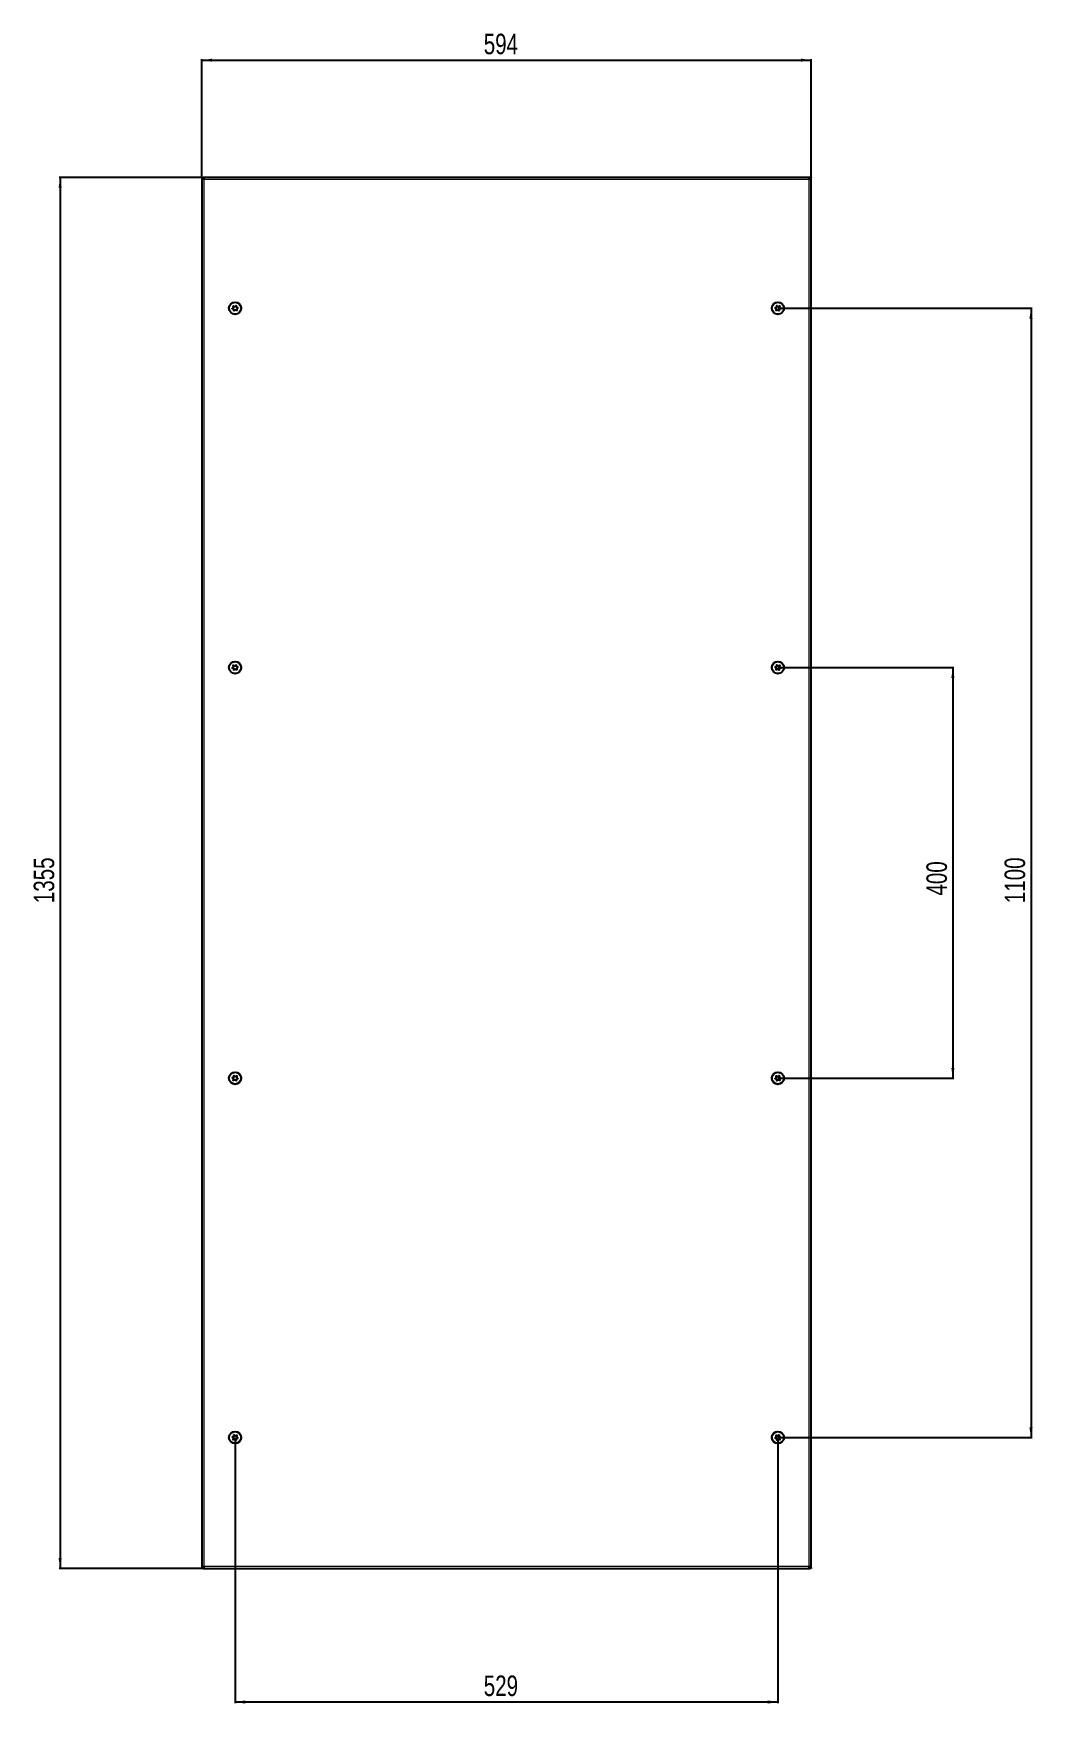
# Model space of a CAD drawing. Header units: millimetres. Extents: x -237 to 1691, y -491 to 1192.
# Drawn here: x -237 to 737, y -491 to 1136 of the extents above; entities that cross this region are included whole.
import ezdxf

# ---------------------------------------------------------------- set-up
doc = ezdxf.new("R2010")
doc.units = ezdxf.units.MM
doc.layers.add('FORMAT', color=7, linetype='Continuous')
doc.styles.add('SLDTEXTSTYLE0', font='TXT', dxfattribs={"width": 0.75})
doc.dimstyles.new('SLDDIMSTYLE1', dxfattribs={"dimtxt": 20, "dimasz": 10, "dimexe": 0, "dimexo": 0.0625, "dimgap": 5, "dimtad": 2, "dimdec": 1, "dimrnd": 1e-09, "dimzin": 12, "dimdsep": 46, "dimtxsty": 'SLDTEXTSTYLE0', "dimsah": 1, "dimcen": 0.09, "dimadec": 0, "dimazin": 3, "dimtfac": 1, "dimtofl": 0, "dimtmove": 0, "dimatfit": 3, "dimfxl": 0, "dimfrac": 2, "dimtolj": 1, "dimtzin": 12, "dimarcsym": 0})

# ---------------------------------------------------------------- blocks, each defined once
blk = doc.blocks.new('_D_1')
at = {"layer": 'FORMAT'}
for p, q in [((-72.7, 995.5), (-211.7, 995.5)), ((-210.7, 995.5), (-210.7, -359.5)), ((-72.7, -359.5), (-211.7, -359.5))]:
    blk.add_line(p, q, dxfattribs=at)
for points in [[(-210.7, 995.5), (-212.2, 985.5), (-209.2, 985.5)], [(-210.7, -359.5), (-209.2, -349.5), (-212.2, -349.5)]]:
    blk.add_solid(points, dxfattribs=at)
at = {"layer": 'FORMAT', "insert": (-236.5, 288.5), "char_height": 20, "attachment_point": 1, "rotation": 90, "style": 'SLDTEXTSTYLE0'}
blk.add_mtext('1355', dxfattribs=at)
blk = doc.blocks.new('_D_2')
at = {"layer": 'FORMAT'}
for p, q in [((-72.7, 995.5), (-72.7, 1110.7)), ((-72.7, 1109.7), (521.3, 1109.7)), ((521.3, 995.5), (521.3, 1110.7))]:
    blk.add_line(p, q, dxfattribs=at)
for points in [[(-72.7, 1109.7), (-62.7, 1108.2), (-62.7, 1111.2)], [(521.3, 1109.7), (511.3, 1111.2), (511.3, 1108.2)]]:
    blk.add_solid(points, dxfattribs=at)
at = {"layer": 'FORMAT', "insert": (202.1, 1135.5), "char_height": 20, "attachment_point": 1, "style": 'SLDTEXTSTYLE0'}
blk.add_mtext('594', dxfattribs=at)
blk = doc.blocks.new('_D_3')
at = {"layer": 'FORMAT'}
for p, q in [((488.8, 868), (736.5, 868)), ((735.5, 868), (735.5, -232)), ((488.8, -232), (736.5, -232))]:
    blk.add_line(p, q, dxfattribs=at)
for points in [[(735.5, 868), (733.9, 858), (737, 858)], [(735.5, -232), (737, -222), (733.9, -222)]]:
    blk.add_solid(points, dxfattribs=at)
at = {"layer": 'FORMAT', "insert": (709.7, 288.5), "char_height": 20, "attachment_point": 1, "rotation": 90, "style": 'SLDTEXTSTYLE0'}
blk.add_mtext('1100', dxfattribs=at)
blk = doc.blocks.new('_D_4')
at = {"layer": 'FORMAT'}
for p, q in [((-40.2, -232), (-40.2, -490.6)), ((488.8, -232), (488.8, -490.6)), ((-40.2, -489.6), (488.8, -489.6))]:
    blk.add_line(p, q, dxfattribs=at)
for points in [[(-40.2, -489.6), (-30.2, -491.2), (-30.2, -488.1)], [(488.8, -489.6), (478.8, -488.1), (478.8, -491.2)]]:
    blk.add_solid(points, dxfattribs=at)
at = {"layer": 'FORMAT', "insert": (202.1, -463.8), "char_height": 20, "attachment_point": 1, "style": 'SLDTEXTSTYLE0'}
blk.add_mtext('529', dxfattribs=at)
blk = doc.blocks.new('_D_5')
at = {"layer": 'FORMAT'}
for p, q in [((488.8, 518), (660.3, 518)), ((659.3, 518), (659.3, 118)), ((488.8, 118), (660.3, 118))]:
    blk.add_line(p, q, dxfattribs=at)
for points in [[(659.3, 518), (657.8, 508), (660.8, 508)], [(659.3, 118), (660.8, 128), (657.8, 128)]]:
    blk.add_solid(points, dxfattribs=at)
at = {"layer": 'FORMAT', "insert": (633.5, 295.9), "char_height": 20, "attachment_point": 1, "rotation": 90, "style": 'SLDTEXTSTYLE0'}
blk.add_mtext('400', dxfattribs=at)

msp = doc.modelspace()

# ---------------------------------------------------------------- linework, layer by layer
at = {"color": 7, "linetype": 'Continuous', "lineweight": 25}
for p, q in [((-72.7, 995.54), (-72.7, -359.46)), ((-72.7, 995.54), (-71.2, 995.54)), ((-71, 995.54), (-71.2, 995.54)), ((519.6, 995.54), (-71, 995.54)), ((-71, 994.43), (-71, 995.54)), ((519.6, 994.42), (519.6, 995.54)), ((519.8, 995.54), (519.6, 995.54)), ((519.8, 995.54), (521.3, 995.54)), ((521.3, -359.46), (521.3, 995.54)), ((-71.2, -359.46), (-72.7, -359.46)), ((-71.2, -359.46), (-71, -359.46)), ((-71, -358.35), (-71, -359.46)), ((-71, -359.46), (519.6, -359.46)), ((519.6, -358.35), (519.6, -359.46)), ((519.61, -359.46), (519.8, -359.46)), ((521.3, -359.46), (519.8, -359.46))]:
    msp.add_line(p, q, dxfattribs=at)
at = {"color": 8, "linetype": 'Continuous', "lineweight": 18}
for p, q in [((-70.6, 993.44), (-70.6, -357.36)), ((519.2, 993.44), (-70.6, 993.44)), ((519.2, -357.36), (519.2, 993.44)), ((-70.6, -357.36), (519.2, -357.36))]:
    msp.add_line(p, q, dxfattribs=at)
at = {"color": 7, "linetype": 'Continuous', "lineweight": 25}
for centre, radius in [((-40.2, 868.04), 6), ((-40.2, 868.04), 5.78), ((-40.2, 868.04), 1.85), ((488.8, 868.04), 6), ((488.8, 868.04), 5.79), ((488.8, 868.04), 1.85), ((-40.2, 518.04), 6), ((-40.2, 518.04), 5.78), ((488.8, 518.04), 6), ((488.8, 518.04), 5.78), ((-40.2, 518.04), 1.85), ((488.8, 518.04), 1.85), ((-40.2, 118.04), 6), ((-40.2, 118.04), 5.78), ((-40.2, 118.04), 1.85), ((488.8, 118.04), 6), ((488.8, 118.04), 5.78), ((488.8, 118.04), 1.85), ((-40.2, -231.96), 6), ((-40.2, -231.96), 5.78), ((488.8, -231.96), 6), ((488.8, -231.96), 5.78), ((-40.2, -231.96), 1.85), ((488.8, -231.96), 1.85)]:
    msp.add_circle(centre, radius, dxfattribs=at)
for points, knots in [([(-70.6, 993.44), (-70.88, 993.61), (-71.15, 993.79), (-71.66, 994.14), (-71.89, 994.31), (-72.28, 994.66), (-72.43, 994.84), (-72.64, 995.19), (-72.7, 995.36), (-72.7, 995.54)], [0, 0, 0, 0, 0.25, 0.25, 0.5, 0.5, 0.75, 0.75, 1, 1, 1, 1]), ([(-70.6, 993.44), (-70.76, 993.79), (-70.91, 994.14), (-71.14, 994.84), (-71.2, 995.19), (-71.2, 995.54)], [0, 0, 0, 0, 0.5, 0.5, 1, 1, 1, 1]), ([(-71, 995.54), (-70.97, 995.54), (-70.93, 995.48), (-70.87, 995.27), (-70.83, 995.12), (-70.77, 994.73), (-70.73, 994.5), (-70.67, 993.99), (-70.63, 993.71), (-70.6, 993.44)], [0, 0, 0, 0, 0.25, 0.25, 0.5, 0.5, 0.75, 0.75, 1, 1, 1, 1]), ([(519.2, 993.44), (519.23, 993.71), (519.27, 993.99), (519.33, 994.5), (519.37, 994.73), (519.43, 995.12), (519.47, 995.27), (519.53, 995.48), (519.57, 995.54), (519.6, 995.54)], [0, 0, 0, 0, 0.25, 0.25, 0.5, 0.5, 0.75, 0.75, 1, 1, 1, 1]), ([(521.3, 995.54), (521.3, 995.36), (521.25, 995.19), (521.04, 994.84), (520.88, 994.66), (520.49, 994.31), (520.26, 994.14), (519.75, 993.79), (519.48, 993.61), (519.2, 993.44)], [0, 0, 0, 0, 0.25, 0.25, 0.5, 0.5, 0.75, 0.75, 1, 1, 1, 1]), ([(519.8, 995.54), (519.8, 995.19), (519.74, 994.84), (519.51, 994.13), (519.36, 993.79), (519.2, 993.44)], [0, 0, 0, 0, 0.5, 0.5, 1, 1, 1, 1]), ([(-39.16, 870.64), (-39.17, 870.64), (-39.2, 870.65), (-39.26, 870.63), (-39.38, 870.56), (-39.67, 870.3), (-40.08, 869.95), (-40.71, 869.84), (-41.2, 870), (-41.55, 870.16), (-41.78, 870.25), (-41.87, 870.26), (-41.91, 870.25), (-41.94, 870.23), (-41.96, 870.2), (-41.98, 870.14), (-41.96, 869.87), (-41.85, 869.41), (-41.85, 868.7), (-42.34, 868.18), (-42.73, 867.92), (-42.93, 867.74), (-42.97, 867.68), (-42.97, 867.65), (-42.97, 867.61), (-42.94, 867.59), (-42.91, 867.56), (-42.84, 867.51), (-42.63, 867.43), (-42.27, 867.31), (-41.81, 867.08), (-41.43, 866.57), (-41.38, 866.03), (-41.34, 865.64), (-41.3, 865.5), (-41.26, 865.45), (-41.23, 865.43), (-41.2, 865.43), (-41.14, 865.45), (-41.02, 865.52), (-40.72, 865.77), (-40.31, 866.12), (-39.69, 866.24), (-39.2, 866.08), (-38.84, 865.92), (-38.62, 865.83), (-38.53, 865.82), (-38.49, 865.82), (-38.46, 865.84), (-38.44, 865.87), (-38.42, 865.94), (-38.44, 866.21), (-38.55, 866.67), (-38.55, 867.38), (-38.06, 867.9), (-37.66, 868.16), (-37.46, 868.34), (-37.43, 868.4), (-37.42, 868.43), (-37.43, 868.46), (-37.45, 868.49), (-37.49, 868.52), (-37.56, 868.56), (-37.76, 868.65), (-38.13, 868.77), (-38.59, 868.99), (-38.96, 869.5), (-39.02, 870.04), (-39.06, 870.43), (-39.1, 870.58), (-39.13, 870.62), (-39.15, 870.63), (-39.16, 870.64)], [0, 0, 0, 0, 0.0020087, 0.00442, 0.0093647, 0.0255282, 0.0677053, 0.0957862, 0.1246456, 0.1503415, 0.1605194, 0.1633943, 0.1656965, 0.1672448, 0.1688741, 0.1707699, 0.1786058, 0.2119941, 0.2499945, 0.2879948, 0.3213831, 0.329219, 0.3311148, 0.3327441, 0.3342924, 0.3362166, 0.3385353, 0.3413178, 0.349662, 0.3753578, 0.4042173, 0.4322982, 0.4744753, 0.4906388, 0.4966691, 0.49844, 0.5, 0.5020087, 0.50442, 0.5093647, 0.5255282, 0.5677053, 0.5957862, 0.6246456, 0.6503415, 0.6605194, 0.6633943, 0.6656965, 0.6672448, 0.6688741, 0.6707699, 0.6786058, 0.7119941, 0.7499945, 0.7879948, 0.8213831, 0.829219, 0.8311148, 0.8327441, 0.8342924, 0.8362166, 0.8385353, 0.8413178, 0.849662, 0.8753578, 0.9042173, 0.9322982, 0.9744753, 0.9906388, 0.9966691, 0.99844, 1, 1, 1, 1]), ([(487.76, 870.64), (487.75, 870.63), (487.73, 870.62), (487.7, 870.57), (487.66, 870.43), (487.62, 870.04), (487.57, 869.5), (487.19, 868.99), (486.73, 868.77), (486.36, 868.64), (486.14, 868.55), (486.06, 868.5), (486.03, 868.46), (486.03, 868.43), (486.03, 868.4), (486.07, 868.34), (486.27, 868.16), (486.66, 867.9), (487.15, 867.38), (487.15, 866.67), (487.04, 866.21), (487.02, 865.94), (487.04, 865.87), (487.06, 865.84), (487.09, 865.83), (487.12, 865.82), (487.16, 865.82), (487.24, 865.84), (487.46, 865.92), (487.8, 866.08), (488.29, 866.24), (488.92, 866.12), (489.33, 865.77), (489.62, 865.52), (489.75, 865.44), (489.81, 865.43), (489.84, 865.44), (489.87, 865.46), (489.9, 865.51), (489.94, 865.65), (489.98, 866.03), (490.04, 866.57), (490.41, 867.08), (490.87, 867.3), (491.24, 867.43), (491.47, 867.52), (491.54, 867.58), (491.57, 867.61), (491.58, 867.65), (491.57, 867.68), (491.54, 867.74), (491.34, 867.92), (490.94, 868.18), (490.45, 868.7), (490.45, 869.41), (490.56, 869.87), (490.58, 870.14), (490.56, 870.2), (490.54, 870.23), (490.52, 870.25), (490.48, 870.26), (490.44, 870.25), (490.36, 870.24), (490.15, 870.16), (489.8, 870), (489.31, 869.84), (488.69, 869.95), (488.28, 870.31), (487.98, 870.56), (487.85, 870.63), (487.79, 870.65), (487.77, 870.64), (487.76, 870.64)], [0, 0, 0, 0, 0.0020087, 0.00442, 0.0093647, 0.0255282, 0.0677053, 0.0957862, 0.1246456, 0.1503415, 0.1605194, 0.1633943, 0.1656965, 0.1672448, 0.1688741, 0.1707699, 0.1786058, 0.2119941, 0.2499945, 0.2879948, 0.3213831, 0.329219, 0.3311148, 0.3327441, 0.3342924, 0.3362166, 0.3385353, 0.3413178, 0.349662, 0.3753578, 0.4042173, 0.4322982, 0.4744753, 0.4906388, 0.4966691, 0.49844, 0.5, 0.5020087, 0.50442, 0.5093647, 0.5255282, 0.5677053, 0.5957862, 0.6246456, 0.6503415, 0.6605194, 0.6633943, 0.6656965, 0.6672448, 0.6688741, 0.6707699, 0.6786058, 0.7119941, 0.7499945, 0.7879948, 0.8213831, 0.829219, 0.8311148, 0.8327441, 0.8342924, 0.8362166, 0.8385353, 0.8413178, 0.849662, 0.8753578, 0.9042173, 0.9322982, 0.9744753, 0.9906388, 0.9966691, 0.99844, 1, 1, 1, 1]), ([(-39.16, 520.64), (-39.17, 520.64), (-39.2, 520.65), (-39.26, 520.63), (-39.38, 520.56), (-39.67, 520.3), (-40.08, 519.95), (-40.71, 519.84), (-41.2, 520), (-41.55, 520.16), (-41.78, 520.25), (-41.87, 520.26), (-41.91, 520.25), (-41.94, 520.23), (-41.96, 520.2), (-41.98, 520.14), (-41.96, 519.87), (-41.85, 519.41), (-41.85, 518.7), (-42.34, 518.18), (-42.73, 517.92), (-42.93, 517.74), (-42.97, 517.68), (-42.97, 517.65), (-42.97, 517.61), (-42.94, 517.59), (-42.91, 517.56), (-42.84, 517.51), (-42.63, 517.43), (-42.27, 517.31), (-41.81, 517.08), (-41.43, 516.57), (-41.38, 516.03), (-41.34, 515.64), (-41.3, 515.5), (-41.26, 515.45), (-41.23, 515.43), (-41.2, 515.43), (-41.14, 515.45), (-41.02, 515.52), (-40.72, 515.77), (-40.31, 516.12), (-39.69, 516.24), (-39.2, 516.08), (-38.84, 515.92), (-38.62, 515.83), (-38.53, 515.82), (-38.49, 515.82), (-38.46, 515.84), (-38.44, 515.87), (-38.42, 515.94), (-38.44, 516.21), (-38.55, 516.67), (-38.55, 517.38), (-38.06, 517.9), (-37.66, 518.16), (-37.46, 518.34), (-37.43, 518.4), (-37.42, 518.43), (-37.43, 518.46), (-37.45, 518.49), (-37.49, 518.52), (-37.56, 518.56), (-37.76, 518.65), (-38.13, 518.77), (-38.59, 518.99), (-38.96, 519.5), (-39.02, 520.04), (-39.06, 520.43), (-39.1, 520.58), (-39.13, 520.62), (-39.15, 520.63), (-39.16, 520.64)], [0, 0, 0, 0, 0.0020087, 0.00442, 0.0093647, 0.0255282, 0.0677053, 0.0957862, 0.1246456, 0.1503415, 0.1605194, 0.1633943, 0.1656965, 0.1672448, 0.1688741, 0.1707699, 0.1786058, 0.2119941, 0.2499945, 0.2879948, 0.3213831, 0.329219, 0.3311148, 0.3327441, 0.3342924, 0.3362166, 0.3385353, 0.3413178, 0.349662, 0.3753578, 0.4042173, 0.4322982, 0.4744753, 0.4906388, 0.4966691, 0.49844, 0.5, 0.5020087, 0.50442, 0.5093647, 0.5255282, 0.5677053, 0.5957862, 0.6246456, 0.6503415, 0.6605194, 0.6633943, 0.6656965, 0.6672448, 0.6688741, 0.6707699, 0.6786058, 0.7119941, 0.7499945, 0.7879948, 0.8213831, 0.829219, 0.8311148, 0.8327441, 0.8342924, 0.8362166, 0.8385353, 0.8413178, 0.849662, 0.8753578, 0.9042173, 0.9322982, 0.9744753, 0.9906388, 0.9966691, 0.99844, 1, 1, 1, 1]), ([(487.76, 520.64), (487.75, 520.63), (487.73, 520.62), (487.7, 520.57), (487.66, 520.43), (487.62, 520.04), (487.57, 519.5), (487.19, 518.99), (486.73, 518.77), (486.36, 518.64), (486.14, 518.55), (486.06, 518.5), (486.03, 518.46), (486.03, 518.43), (486.03, 518.4), (486.07, 518.34), (486.27, 518.16), (486.66, 517.9), (487.15, 517.38), (487.15, 516.67), (487.04, 516.21), (487.02, 515.94), (487.04, 515.87), (487.06, 515.84), (487.09, 515.83), (487.12, 515.82), (487.16, 515.82), (487.24, 515.84), (487.46, 515.92), (487.8, 516.08), (488.29, 516.24), (488.92, 516.12), (489.33, 515.77), (489.62, 515.52), (489.75, 515.44), (489.81, 515.43), (489.84, 515.44), (489.87, 515.46), (489.9, 515.51), (489.94, 515.65), (489.98, 516.03), (490.04, 516.57), (490.41, 517.08), (490.87, 517.3), (491.24, 517.43), (491.47, 517.52), (491.54, 517.58), (491.57, 517.61), (491.58, 517.65), (491.57, 517.68), (491.54, 517.74), (491.34, 517.92), (490.94, 518.18), (490.45, 518.7), (490.45, 519.41), (490.56, 519.87), (490.58, 520.14), (490.56, 520.2), (490.54, 520.23), (490.52, 520.25), (490.48, 520.26), (490.44, 520.25), (490.36, 520.24), (490.15, 520.16), (489.8, 520), (489.31, 519.84), (488.69, 519.95), (488.28, 520.31), (487.98, 520.56), (487.85, 520.63), (487.79, 520.65), (487.77, 520.64), (487.76, 520.64)], [0, 0, 0, 0, 0.0020087, 0.00442, 0.0093647, 0.0255282, 0.0677053, 0.0957862, 0.1246456, 0.1503415, 0.1605194, 0.1633943, 0.1656965, 0.1672448, 0.1688741, 0.1707699, 0.1786058, 0.2119941, 0.2499945, 0.2879948, 0.3213831, 0.329219, 0.3311148, 0.3327441, 0.3342924, 0.3362166, 0.3385353, 0.3413178, 0.349662, 0.3753578, 0.4042173, 0.4322982, 0.4744753, 0.4906388, 0.4966691, 0.49844, 0.5, 0.5020087, 0.50442, 0.5093647, 0.5255282, 0.5677053, 0.5957862, 0.6246456, 0.6503415, 0.6605194, 0.6633943, 0.6656965, 0.6672448, 0.6688741, 0.6707699, 0.6786058, 0.7119941, 0.7499945, 0.7879948, 0.8213831, 0.829219, 0.8311148, 0.8327441, 0.8342924, 0.8362166, 0.8385353, 0.8413178, 0.849662, 0.8753578, 0.9042173, 0.9322982, 0.9744753, 0.9906388, 0.9966691, 0.99844, 1, 1, 1, 1]), ([(-39.16, 115.44), (-39.15, 115.44), (-39.13, 115.46), (-39.1, 115.51), (-39.06, 115.65), (-39.02, 116.03), (-38.96, 116.57), (-38.59, 117.08), (-38.13, 117.3), (-37.76, 117.43), (-37.53, 117.52), (-37.46, 117.58), (-37.43, 117.61), (-37.42, 117.65), (-37.43, 117.68), (-37.46, 117.74), (-37.66, 117.92), (-38.06, 118.18), (-38.55, 118.7), (-38.55, 119.41), (-38.44, 119.87), (-38.42, 120.14), (-38.44, 120.2), (-38.46, 120.23), (-38.48, 120.25), (-38.52, 120.26), (-38.56, 120.25), (-38.64, 120.24), (-38.85, 120.16), (-39.2, 120), (-39.69, 119.84), (-40.31, 119.95), (-40.72, 120.31), (-41.02, 120.56), (-41.15, 120.64), (-41.21, 120.64), (-41.24, 120.64), (-41.27, 120.62), (-41.3, 120.57), (-41.34, 120.43), (-41.38, 120.04), (-41.43, 119.5), (-41.81, 118.99), (-42.27, 118.77), (-42.64, 118.64), (-42.86, 118.55), (-42.94, 118.5), (-42.97, 118.46), (-42.97, 118.43), (-42.97, 118.4), (-42.93, 118.34), (-42.73, 118.16), (-42.34, 117.9), (-41.85, 117.38), (-41.85, 116.67), (-41.96, 116.21), (-41.98, 115.94), (-41.96, 115.87), (-41.94, 115.84), (-41.91, 115.83), (-41.88, 115.82), (-41.84, 115.82), (-41.76, 115.84), (-41.54, 115.92), (-41.2, 116.08), (-40.71, 116.24), (-40.08, 116.12), (-39.67, 115.77), (-39.38, 115.51), (-39.25, 115.44), (-39.19, 115.43), (-39.17, 115.43), (-39.16, 115.44)], [0, 0, 0, 0, 0.0020087, 0.00442, 0.0093647, 0.0255282, 0.0677053, 0.0957862, 0.1246456, 0.1503415, 0.1605194, 0.1633943, 0.1656965, 0.1672448, 0.1688741, 0.1707699, 0.1786058, 0.2119941, 0.2499945, 0.2879948, 0.3213831, 0.329219, 0.3311148, 0.3327441, 0.3342924, 0.3362166, 0.3385353, 0.3413178, 0.349662, 0.3753578, 0.4042173, 0.4322982, 0.4744753, 0.4906388, 0.4966691, 0.49844, 0.5, 0.5020087, 0.50442, 0.5093647, 0.5255282, 0.5677053, 0.5957862, 0.6246456, 0.6503415, 0.6605194, 0.6633943, 0.6656965, 0.6672448, 0.6688741, 0.6707699, 0.6786058, 0.7119941, 0.7499945, 0.7879948, 0.8213831, 0.829219, 0.8311148, 0.8327441, 0.8342924, 0.8362166, 0.8385353, 0.8413178, 0.849662, 0.8753578, 0.9042173, 0.9322982, 0.9744753, 0.9906388, 0.9966691, 0.99844, 1, 1, 1, 1]), ([(487.76, 115.44), (487.78, 115.43), (487.8, 115.43), (487.86, 115.45), (487.98, 115.52), (488.28, 115.77), (488.69, 116.12), (489.31, 116.24), (489.8, 116.08), (490.16, 115.92), (490.38, 115.83), (490.47, 115.82), (490.51, 115.82), (490.54, 115.84), (490.56, 115.87), (490.58, 115.94), (490.56, 116.21), (490.45, 116.67), (490.45, 117.38), (490.94, 117.9), (491.34, 118.16), (491.54, 118.34), (491.57, 118.4), (491.58, 118.43), (491.57, 118.46), (491.55, 118.49), (491.51, 118.52), (491.44, 118.56), (491.24, 118.65), (490.87, 118.77), (490.41, 118.99), (490.04, 119.5), (489.98, 120.04), (489.94, 120.43), (489.9, 120.58), (489.87, 120.62), (489.84, 120.64), (489.8, 120.65), (489.74, 120.63), (489.62, 120.56), (489.33, 120.3), (488.92, 119.95), (488.29, 119.84), (487.8, 120), (487.45, 120.16), (487.22, 120.25), (487.13, 120.26), (487.09, 120.25), (487.06, 120.23), (487.04, 120.2), (487.02, 120.14), (487.04, 119.87), (487.15, 119.41), (487.15, 118.7), (486.66, 118.18), (486.27, 117.92), (486.07, 117.74), (486.03, 117.68), (486.03, 117.65), (486.03, 117.61), (486.06, 117.59), (486.09, 117.56), (486.16, 117.51), (486.37, 117.43), (486.73, 117.31), (487.19, 117.08), (487.57, 116.57), (487.62, 116.03), (487.66, 115.64), (487.7, 115.5), (487.74, 115.45), (487.76, 115.44), (487.76, 115.44)], [0, 0, 0, 0, 0.0020087, 0.00442, 0.0093647, 0.0255282, 0.0677053, 0.0957862, 0.1246456, 0.1503415, 0.1605194, 0.1633943, 0.1656965, 0.1672448, 0.1688741, 0.1707699, 0.1786058, 0.2119941, 0.2499945, 0.2879948, 0.3213831, 0.329219, 0.3311148, 0.3327441, 0.3342924, 0.3362166, 0.3385353, 0.3413178, 0.349662, 0.3753578, 0.4042173, 0.4322982, 0.4744753, 0.4906388, 0.4966691, 0.49844, 0.5, 0.5020087, 0.50442, 0.5093647, 0.5255282, 0.5677053, 0.5957862, 0.6246456, 0.6503415, 0.6605194, 0.6633943, 0.6656965, 0.6672448, 0.6688741, 0.6707699, 0.6786058, 0.7119941, 0.7499945, 0.7879948, 0.8213831, 0.829219, 0.8311148, 0.8327441, 0.8342924, 0.8362166, 0.8385353, 0.8413178, 0.849662, 0.8753578, 0.9042173, 0.9322982, 0.9744753, 0.9906388, 0.9966691, 0.99844, 1, 1, 1, 1]), ([(-39.16, -234.56), (-39.15, -234.56), (-39.13, -234.54), (-39.1, -234.49), (-39.06, -234.35), (-39.02, -233.97), (-38.96, -233.43), (-38.59, -232.92), (-38.13, -232.7), (-37.76, -232.57), (-37.53, -232.48), (-37.46, -232.42), (-37.43, -232.39), (-37.42, -232.35), (-37.43, -232.32), (-37.46, -232.26), (-37.66, -232.08), (-38.06, -231.82), (-38.55, -231.3), (-38.55, -230.59), (-38.44, -230.13), (-38.42, -229.86), (-38.44, -229.8), (-38.46, -229.77), (-38.48, -229.75), (-38.52, -229.74), (-38.56, -229.75), (-38.64, -229.76), (-38.85, -229.84), (-39.2, -230), (-39.69, -230.16), (-40.31, -230.05), (-40.72, -229.69), (-41.02, -229.44), (-41.15, -229.36), (-41.21, -229.36), (-41.24, -229.36), (-41.27, -229.38), (-41.3, -229.43), (-41.34, -229.57), (-41.38, -229.96), (-41.43, -230.5), (-41.81, -231.01), (-42.27, -231.23), (-42.64, -231.36), (-42.86, -231.45), (-42.94, -231.5), (-42.97, -231.54), (-42.97, -231.57), (-42.97, -231.6), (-42.93, -231.66), (-42.73, -231.84), (-42.34, -232.1), (-41.85, -232.62), (-41.85, -233.33), (-41.96, -233.79), (-41.98, -234.06), (-41.96, -234.13), (-41.94, -234.16), (-41.91, -234.17), (-41.88, -234.18), (-41.84, -234.18), (-41.76, -234.16), (-41.54, -234.08), (-41.2, -233.92), (-40.71, -233.76), (-40.08, -233.88), (-39.67, -234.23), (-39.38, -234.49), (-39.25, -234.56), (-39.19, -234.57), (-39.17, -234.57), (-39.16, -234.56)], [0, 0, 0, 0, 0.0020087, 0.00442, 0.0093647, 0.0255282, 0.0677053, 0.0957862, 0.1246456, 0.1503415, 0.1605194, 0.1633943, 0.1656965, 0.1672448, 0.1688741, 0.1707699, 0.1786058, 0.2119941, 0.2499945, 0.2879948, 0.3213831, 0.329219, 0.3311148, 0.3327441, 0.3342924, 0.3362166, 0.3385353, 0.3413178, 0.349662, 0.3753578, 0.4042173, 0.4322982, 0.4744753, 0.4906388, 0.4966691, 0.49844, 0.5, 0.5020087, 0.50442, 0.5093647, 0.5255282, 0.5677053, 0.5957862, 0.6246456, 0.6503415, 0.6605194, 0.6633943, 0.6656965, 0.6672448, 0.6688741, 0.6707699, 0.6786058, 0.7119941, 0.7499945, 0.7879948, 0.8213831, 0.829219, 0.8311148, 0.8327441, 0.8342924, 0.8362166, 0.8385353, 0.8413178, 0.849662, 0.8753578, 0.9042173, 0.9322982, 0.9744753, 0.9906388, 0.9966691, 0.99844, 1, 1, 1, 1]), ([(487.76, -234.56), (487.78, -234.57), (487.8, -234.57), (487.86, -234.55), (487.98, -234.48), (488.28, -234.23), (488.69, -233.88), (489.31, -233.76), (489.8, -233.92), (490.16, -234.08), (490.38, -234.17), (490.47, -234.18), (490.51, -234.18), (490.54, -234.16), (490.56, -234.13), (490.58, -234.06), (490.56, -233.79), (490.45, -233.33), (490.45, -232.62), (490.94, -232.1), (491.34, -231.84), (491.54, -231.66), (491.57, -231.6), (491.58, -231.57), (491.57, -231.54), (491.55, -231.51), (491.51, -231.48), (491.44, -231.44), (491.24, -231.35), (490.87, -231.23), (490.41, -231.01), (490.04, -230.5), (489.98, -229.96), (489.94, -229.57), (489.9, -229.42), (489.87, -229.38), (489.84, -229.36), (489.8, -229.35), (489.74, -229.37), (489.62, -229.44), (489.33, -229.7), (488.92, -230.05), (488.29, -230.16), (487.8, -230), (487.45, -229.84), (487.22, -229.75), (487.13, -229.74), (487.09, -229.75), (487.06, -229.77), (487.04, -229.8), (487.02, -229.86), (487.04, -230.13), (487.15, -230.59), (487.15, -231.3), (486.66, -231.82), (486.27, -232.08), (486.07, -232.26), (486.03, -232.32), (486.03, -232.35), (486.03, -232.39), (486.06, -232.41), (486.09, -232.44), (486.16, -232.49), (486.37, -232.57), (486.73, -232.69), (487.19, -232.92), (487.57, -233.43), (487.62, -233.97), (487.66, -234.36), (487.7, -234.5), (487.74, -234.55), (487.76, -234.56), (487.76, -234.56)], [0, 0, 0, 0, 0.0020087, 0.00442, 0.0093647, 0.0255282, 0.0677053, 0.0957862, 0.1246456, 0.1503415, 0.1605194, 0.1633943, 0.1656965, 0.1672448, 0.1688741, 0.1707699, 0.1786058, 0.2119941, 0.2499945, 0.2879948, 0.3213831, 0.329219, 0.3311148, 0.3327441, 0.3342924, 0.3362166, 0.3385353, 0.3413178, 0.349662, 0.3753578, 0.4042173, 0.4322982, 0.4744753, 0.4906388, 0.4966691, 0.49844, 0.5, 0.5020087, 0.50442, 0.5093647, 0.5255282, 0.5677053, 0.5957862, 0.6246456, 0.6503415, 0.6605194, 0.6633943, 0.6656965, 0.6672448, 0.6688741, 0.6707699, 0.6786058, 0.7119941, 0.7499945, 0.7879948, 0.8213831, 0.829219, 0.8311148, 0.8327441, 0.8342924, 0.8362166, 0.8385353, 0.8413178, 0.849662, 0.8753578, 0.9042173, 0.9322982, 0.9744753, 0.9906388, 0.9966691, 0.99844, 1, 1, 1, 1]), ([(-72.7, -359.46), (-72.7, -359.29), (-72.64, -359.11), (-72.43, -358.76), (-72.28, -358.59), (-71.89, -358.24), (-71.66, -358.06), (-71.15, -357.71), (-70.87, -357.54), (-70.6, -357.36)], [0, 0, 0, 0, 0.25, 0.25, 0.5, 0.5, 0.75, 0.75, 1, 1, 1, 1]), ([(-71.2, -359.46), (-71.2, -359.29), (-71.18, -359.11), (-71.12, -358.76), (-71.08, -358.59), (-70.97, -358.24), (-70.9, -358.06), (-70.76, -357.71), (-70.68, -357.54), (-70.6, -357.36)], [0, 0, 0, 0, 0.25, 0.25, 0.5, 0.5, 0.75, 0.75, 1, 1, 1, 1]), ([(-70.6, -357.36), (-70.63, -357.64), (-70.67, -357.91), (-70.73, -358.42), (-70.77, -358.65), (-70.83, -359.04), (-70.87, -359.2), (-70.93, -359.41), (-70.97, -359.46), (-71, -359.46)], [0, 0, 0, 0, 0.25, 0.25, 0.5, 0.5, 0.75, 0.75, 1, 1, 1, 1]), ([(519.6, -359.46), (519.57, -359.46), (519.53, -359.41), (519.47, -359.2), (519.43, -359.04), (519.37, -358.65), (519.33, -358.42), (519.27, -357.91), (519.23, -357.64), (519.2, -357.36)], [0, 0, 0, 0, 0.25, 0.25, 0.5, 0.5, 0.75, 0.75, 1, 1, 1, 1]), ([(519.2, -357.36), (519.48, -357.54), (519.75, -357.71), (520.26, -358.06), (520.49, -358.24), (520.88, -358.59), (521.04, -358.76), (521.25, -359.11), (521.3, -359.29), (521.3, -359.46)], [0, 0, 0, 0, 0.25, 0.25, 0.5, 0.5, 0.75, 0.75, 1, 1, 1, 1]), ([(519.2, -357.36), (519.36, -357.71), (519.52, -358.06), (519.74, -358.77), (519.8, -359.11), (519.8, -359.46)], [0, 0, 0, 0, 0.5, 0.5, 1, 1, 1, 1])]:
    msp.add_open_spline(points, degree=3, knots=knots, dxfattribs=at)

# ---------------------------------------------------------------- dimensions: what is measured, and where the dimension line sits
at = {"layer": 'FORMAT'}
for base, p1, p2, picture, middle in [((521.3, 1109.7), (-72.7, 995.54), (521.3, 995.54), '_D_2', (224.3, 1109.7)), ((488.8, -489.63), (-40.2, -231.96), (488.8, -231.96), '_D_4', (224.3, -489.63))]:
    dim = msp.add_linear_dim(base=base, p1=p1, p2=p2, dimstyle='SLDDIMSTYLE1', dxfattribs=at)
    dim.commit()
    dim.dimension.update_dxf_attribs({"geometry": picture, "text_midpoint": middle, "dimtype": 160})
for base, p1, p2, picture, middle in [((-210.7, -359.46), (-72.7, 995.54), (-72.7, -359.46), '_D_1', (-210.7, 318.04)), ((735.48, -231.96), (488.8, 868.04), (488.8, -231.96), '_D_3', (735.48, 318.04)), ((659.31, 118.04), (488.8, 518.04), (488.8, 118.04), '_D_5', (659.31, 318.04))]:
    dim = msp.add_linear_dim(base=base, p1=p1, p2=p2, angle=90, dimstyle='SLDDIMSTYLE1', dxfattribs=at)
    dim.commit()
    dim.dimension.update_dxf_attribs({"geometry": picture, "text_midpoint": middle, "dimtype": 160})

doc.saveas('drawing.dxf')
